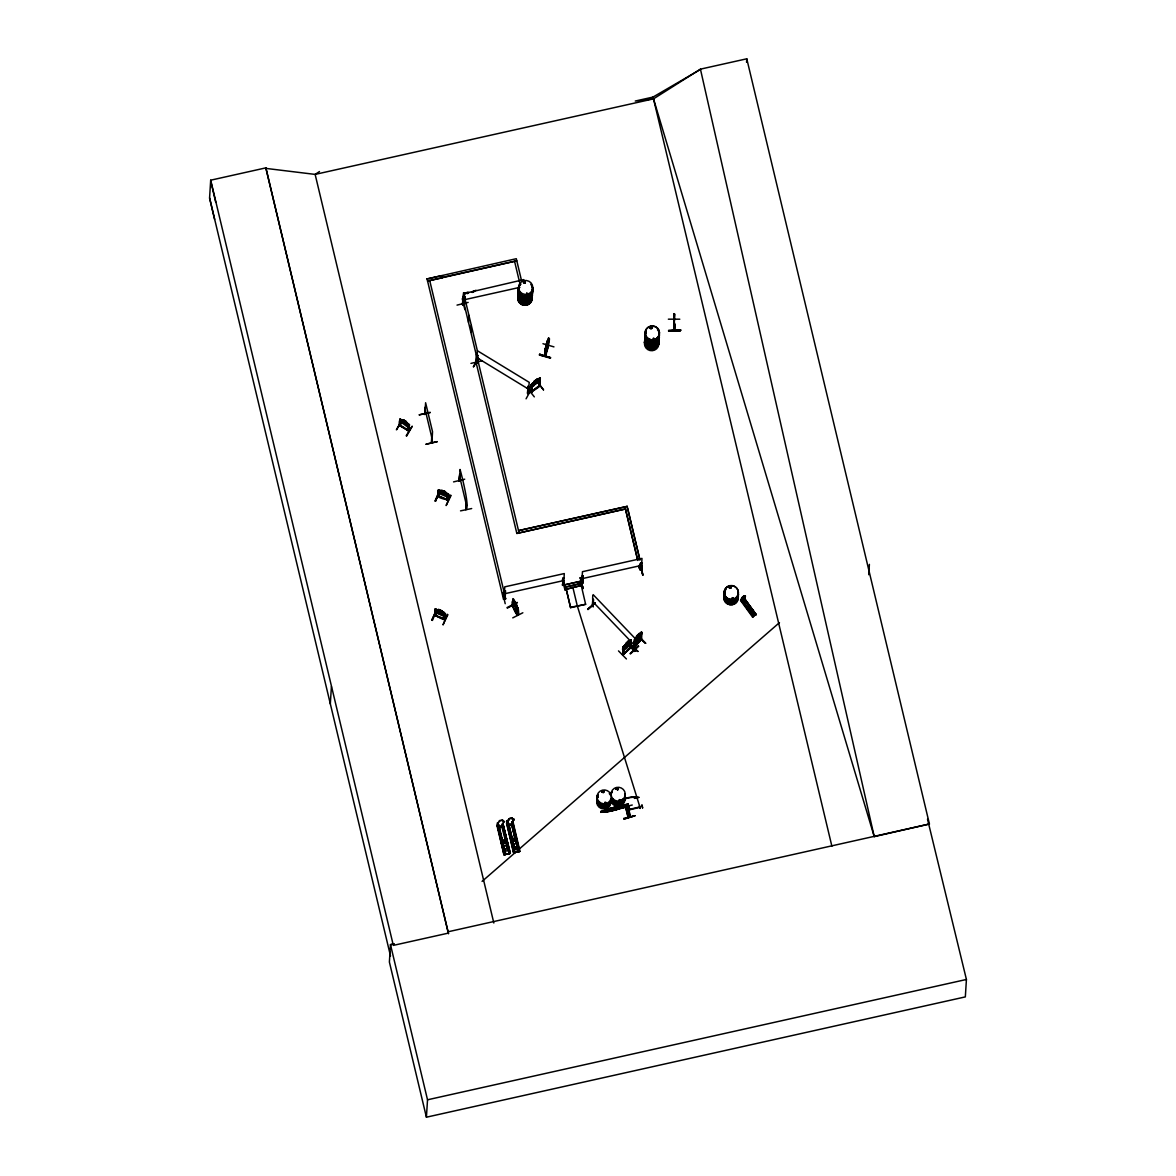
<?xml version="1.0" encoding="UTF-8"?>
<svg xmlns="http://www.w3.org/2000/svg" width="1176" height="1176" viewBox="0 0 1176 1176"><rect width="100%" height="100%" fill="white"/><g stroke="black" fill="none" stroke-linecap="round" stroke-linejoin="round"><path stroke-width="1.5" d="M674.068 319.71L674.068 317.197M668.6 331.147L680.066 330.912L668.6 331.176C677.42 328.604 691.738 330.956 668.6 330.427M674.304 318.093L674.039 330.397L674.113 328.971M674.083 317.917L673.98 315.932M424.536 414.525L424.521 413.702M425.08 414.143L424.889 413.879M431.871 442.867L431.886 442.617M458.905 480.455L459.478 480.675M466.196 502.284L465.887 509.796L466.313 502.784M530.817 392.225L539.916 385.566M476.206 361.649L476.853 353.976L476.706 355.034L477.97 355.475L477.427 362.84L476.192 361.782M528.774 386.904C527.421 383.17 530.744 395.886 527.495 393.504C529.465 395.415 528.641 384.684 529.244 382.347L477.368 350.727L463.52 292.706L462.697 305.084L463.153 304.496M528.186 393.651L527.568 392.696M399.796 424.771C399.223 426.212 403.089 427.226 408.954 431.151L409.116 430.46M408.19 430.225L409.277 430.813L399.561 424.698M214.605 219.383L209.578 197.965L210.695 180.193L265.849 167.874L448.468 933.582L265.849 167.874M330.324 703.851L331.411 686.593M400.457 425.433L400.854 420.332C397.561 417.921 400.428 434.914 399.972 418.994L408.557 423.904L406.308 422.684L407.851 423.801L407.749 425.403L401.575 421.64L401.678 420.038L403.295 420.729M400.472 425.183L400.355 425.977L400.854 420.332M406.308 422.684L406.426 421.714L403.236 419.773L403.118 420.729L399.972 418.994M403.339 419.876L403.177 422.61L406.146 424.433L406.323 421.684M403.868 420.332L405.779 421.508M406.146 435.767L412.232 426.182L406.661 436.075M407.984 430.548C407.587 430.666 409.998 423.58 408.41 425.389M408.616 425.065L408.351 430.269M409.439 424.771L408.91 431.239L400.281 425.712M521.688 281.284L516.293 258.705L427.006 278.947L440.236 275.993M429.71 280.535L505.709 598.907M424.551 414.275L425.345 406.97L425.139 414.143M437.237 441.632L426.08 444.16M430.269 412.585L419.038 414.878L430.195 412.35M432.136 435.488L431.46 443.073L431.754 435.576M441.882 275.625L442.397 277.742L427.505 281.064L516.808 260.807L442.397 277.433M431.915 442.705L432.533 431.739L425.609 402.736L424.977 413.893M435.532 501.108L439.78 490.892M437.795 496.39L438.986 496.419L439.207 491.142L438.251 490.76L439.06 491.509M447.218 499.947C451.981 500.447 437.354 498.653 437.928 495.64M435.605 611.388L431.812 620.222L435.987 611.549M438.295 490.142C442.426 490.054 450.232 496.404 445.248 491.627L438.222 489.966L437.663 496.36M441.882 490.289L441.72 493.038L444.954 494.346L445.131 491.597M434.679 615.68L435.061 609.153L434.679 615.68L435.679 615.959L436.046 610.329L435.091 609.947L435.899 610.697L435.414 615.974L435.84 615.342M442.455 490.671L444.543 491.509M457.023 305.113L468.166 302.408M438.619 610.447L438.619 609.403L442.088 610.814L443.543 614.24L436.81 611.52L436.913 609.918L438.677 610.329L438.721 609.477M438.648 610.623L438.56 612.226L441.794 613.534L441.97 610.785M451.084 495.478L446.145 505.548L450.526 495.111M448.541 494.155L448.262 500.579L447.248 500.3L447.674 494.567L448.629 494.964L448.232 499.829M447.233 499.756L447.674 494.567M464.887 309.714L462.241 298.719M462.359 303.878L462.668 304.981L462.815 303.908M463.079 304.996L463.256 296.94L462.418 303.629M443.058 624.632L447.924 614.666M444.058 619.135L445.234 619.355L434.694 615.621M463.653 304.525C465.887 305.539 461.698 297.234 464.329 292.883M444.513 613.754L445.469 614.151L444.513 613.754L444.087 619.487L445.043 619.811L444.352 618.664L434.752 615.077M434.914 611.461L436.09 612.916L444.175 616.209L445.292 615.783L444.352 612.637M453.554 481.895L464.711 479.205M464.77 304.07L465.079 296.881L464.064 297.102L465.079 296.881M444.998 619.473L445.439 613.49M447.365 614.298L443.131 624.779M468.474 322.312L468.915 315.344M458.978 481.249L459.772 473.678L459.022 480.925M459.478 481.19L460.051 469.459C461.889 475.824 469.812 507.444 466.152 508.914M470.856 332.293L471.297 325.326M460.522 510.869L471.679 508.546M470.944 363.399L482.057 360.797M478.485 358.798L473.458 366.765L478.603 358.489M927.511 819.187L966.422 979.476L965.334 996.895L426.418 1117.2L427.52 1099.795L390.476 944.637L393.975 943.858M476.074 362.37L478.25 361.899L476.074 362.37L516.837 533.448L625.514 508.973L516.837 533.448M476.398 362.326L476.471 354.064M476.853 353.976L476.353 362.179L476.471 360.959M477.368 350.727L476.692 362.032L477.471 362.34M514.618 261.513L519.513 281.99M502.652 592.689L505.21 603.7M505.724 598.687L503.548 599.172M505.283 597.923L504.078 598.246M505.489 590.852L504.489 591.087L505.489 590.852L505.18 598.04M507.341 608.124L517.381 602.759M498.83 824.949L497.257 825.243L497.771 824.641L504.754 854.658L505.871 854.408L499.241 826.684M512.663 606.272L513.442 601.201C508.047 599.613 520.85 626.911 518.293 609.124C506.165 580.224 518.013 621.678 518.19 609.183M498.462 827.992L503.181 826.934M531.537 388.874L526.069 398.811M503.416 822.259L502.49 826.008L498.771 826.846L498.212 823.656A3.822 0.838 -13.4 0 1 499.065 822.112L499.638 820.525L502.799 820.245M513.045 599.51L513.206 606.463M512.751 617.87L522.85 612.769M527.26 387.962L534.33 396.871M518.601 530.611L627.175 506.371L518.601 530.611L519.013 532.963M528.097 386.051L527.465 393.078M516.543 604.876L513.986 601.245L514.735 605.155L517.308 609.109M514.882 601.583L514.779 602.641L513.692 600.348M503.475 822.48A3.822 0.838 -13.4 0 0 502.799 821.289L502.564 819.951M501.814 843.986L507.4 842.648M538.961 381.921L531.052 387.125L531.052 384.655L534.169 382.068M531.214 384.655L531.14 392.299M502.446 846.558L508.017 845.397M516.984 614.431L517.411 607.507L516.485 604.802L516.426 607.477L514.779 604.464L514.867 602.862L517.808 607.889M530.979 392.608L532.081 384.655L531.861 392.078C527.745 393.916 544.517 384.185 538.755 385.963M517.528 614.372L517.749 609.08L517.528 615.107M532.081 384.655L531.861 392.078L531.655 391.358M503.152 849.542L508.738 848.293M503.637 851.542L509.208 850.38M530.935 386.978L533.948 385.522L534.242 381.274L537.109 379.069L537.138 380.024M534.271 382.215L534.316 381.362M511.486 838.723L507.018 822.744L508.502 822.95L512.192 838.562M534.727 381.039L536.506 379.686M507.444 822.641L511.104 838.811M508.694 819.893A3.822 0.838 -13.4 0 0 507.826 821.436L507.885 821.671A3.822 0.838 -13.4 0 1 508.738 820.128C507.767 818.055 513.309 816.747 512.457 819.29A3.822 0.838 -13.4 0 1 513.148 820.495L513.089 820.26A3.822 0.838 -13.4 0 0 512.413 819.069L512.515 818.349M508.738 820.128L508.752 818.952L512.457 818.261M539.637 354.241L539.446 354.976L550.588 357.666L539.637 354.255L550.544 357.798M539.269 379.172L538.74 386.213L540.093 378.554L539.872 385.993M506.635 843.265L509.179 853.644L509.928 853.276L502.916 823.479L510.34 853.379L502.828 823.979M510.766 839.002L516.352 837.665M539.755 380.348L539.887 378.069M512.133 821.95L519.16 851.586M539.593 385.507L539.99 377.981L539.02 378.451M519.527 851.439L512.589 821.495M511.472 841.987L517.058 840.649M542.959 343.715L553.955 346.876M512.104 844.559L517.69 843.398M513.295 849.542L518.881 848.293M545.355 351.947L548.325 339.585L548.016 340.393M545.311 348.346L544.9 355.461M545.296 354.784L545.693 347.758L547.472 341.878L545.532 349.86L546.105 348.787M507.385 823.215L506.547 823.391L513.574 852.85L520.013 851.38L512.986 821.921L512.251 822.097M547.413 341.584L545.752 348.199L546.414 344.553M543.474 389.829L536.344 381.053M544.87 355.711L546.472 343.701M546.502 344.686L546.649 343.26M546.605 347.479L546.634 347.273M546.766 344.406L546.928 343.701M547.281 341.452L547.972 339.835L547.663 343.069M547.56 341.334L547.531 340.29L546.561 343.818M548.031 341.966L548.207 339.555M545.488 355.887C549.265 346.376 552.25 322.356 544.944 355.549M549.045 338.556L547.825 346.391M519.586 851.38L518.792 851.659M563.01 578.033L564.098 578.18L563.01 578.033L562.54 585.398L563.701 584.487M562.466 584.766L563.686 584.737M565.039 584.751L579.93 581.429L565.039 584.751L565.538 587.089L580.43 583.546L565.538 587.089M563.348 580.9L565.671 590.205M566.185 589.25L581.253 585.501L585.633 604.317L570.595 607.683L566.185 589.25L581.253 585.501M570.595 607.683L566.215 588.853M580.283 577.666L583.002 588.412M581.797 583.105L582.973 582.826L583.208 575.696L582.193 575.931L581.738 583.296L582.458 571.698L641.993 558.409L641.288 569.61L640.273 569.845M582.752 583.134L583.208 575.696M585.633 604.317L570.61 607.286M595.071 603.317L587.647 609.286L594.821 602.744M593.307 606.36L592.116 605.787L593.263 606.522M592.175 606.287L592.91 598.893L593.263 606.684M592.91 606.61L593.615 599.628M604.464 812.175L604.567 810.088L605.758 809.5L615.592 807.309L619.208 806.795L618.988 808.926C613.005 810.529 604.302 813.145 600.745 811.469L615.504 808.206L612.505 810.088L604.479 811.455M600.848 812.395L600.862 811.469M601.465 811.469L602.685 811.205M604.435 810.764L605.802 809.529L619.237 806.912M625 507.076L637.745 560.232M618.502 650.901L626.426 658.972M628.366 804.56L610.006 808.382L628.278 803.884L627.19 804.399M627.955 807.941C629.013 818.908 625.088 807.03 629.087 807.765L628.793 806.56L609.962 811.087L628.102 806.383M622.442 654.65L630.586 647.329C632.115 629.425 631.1 649.505 623.545 649.681M622.795 647.226L622.56 649.608L623.603 649.593M622.707 655.091L623.633 647.168L622.692 655.194L630.924 647.682M623.633 647.168L623.28 654.047M625.558 644.595L628.278 641.155L625.617 643.742L625.441 646.33L628.013 644.007M626.058 643.316L627.719 641.831M627.91 645.55L628.175 641.273M628.205 642.214L628.278 641.155M630.865 647.52L629.748 648.094L631.027 640.361L630.851 647.77M630.013 648.373L631.291 640.641M630.071 653.547L638.333 645.697M630.586 647.329L630.233 648.255M621.134 807.603L632.262 805.016M633.644 648.77L633.952 641.758L634.011 649.799L634.922 638.259L593.174 594.659C591.778 595.747 593.821 609.624 592.513 605.522M633.952 641.758L633.511 648.726L634.305 649.534L633.452 648.388L633.144 649.049L634.04 649.549M634.085 644.227L634.04 647.697M634.981 815.747L623.971 819.055L634.981 815.747L623.824 818.305M634.717 639.744L634.673 646.947L633.496 647.52M634.864 651.328L628.013 644.33L634.82 651.269M641.185 565.083C644.771 569.596 637.76 571.168 639.024 565.568M641.288 570.125L641.817 563.025L640.714 562.878C637.083 567.229 643.125 571.271 640.185 569.61M640.508 570.242L640.714 562.878M636.628 636.995L640.832 632.556L634.055 639.965M636.848 638.083L638.377 636.466M627.175 807.001L628.925 806.721L628.587 812.248L627.631 812.234M627.205 804.163L628.249 803.825L628.219 806.883M627.367 806.383L627.499 804.355L627.543 806.927M629.395 643.875L637.848 651.46L629.439 643.728M638.965 633.555L638.921 634.423L640.17 633.364L640.067 634.966L635.128 640.141L636.525 636.922M638.803 635.672L638.759 636.539M640.508 565.744L642.787 575.196L641.449 567.302M628.793 806.56L628.645 811.999M641.508 639.876L641.64 632.482L640.42 640.273L641.567 639.773M640.714 640.538L641.537 631.924L641.302 639.112M645.639 643.301L637.23 635.54L645.639 643.301L641.229 638.524M668.365 319.181L679.801 319.196M673.863 320.048L674.362 324.605L674.48 323.018M674.186 322.445C674.833 301.497 674.127 325.752 673.892 319.049M674.098 329.339L674.642 329.956M674.362 324.502L674.142 326.399M674.142 323.121L674.215 324.267L674.362 319.784M674.127 313.772L674.51 330.338L674.848 325.105L674.421 324.106L674.098 330.059M674.539 329.368L674.818 324.106M265.82 168.388L315.139 174.401L653.503 98.858L700.44 69.149L746.775 58.8L929.422 823.994L448.041 931.789M746.554 62.313L746.775 58.8M740.88 600.01L753.213 616.591L752.537 617.062M741.115 599.848L740.601 600.539L752.581 617.033L753.64 616.312L741.703 599.789L740.851 600.333L742.938 598.893M743.041 598.496L741.938 599.51L742.923 598.349M742.041 599.657L741.556 599.01M741.468 598.834L742.556 596.82M742.306 601.759L745.187 599.848M742.453 597.82L744.452 595.717M755.286 615.121L743.996 597.878L756.139 614.578L743.938 598.216M744.967 596.188L743.982 595.747M747.26 609.168L750.391 607.036M748.48 610.844L751.596 608.712M749.538 612.343L752.669 610.138M751.567 615.077L754.683 612.931M752.772 616.753L756.095 614.622L743.996 597.878M868.741 574.711L869.387 564.348M700.411 69.472L652.989 97.079L874.238 836.636L929.422 823.994M673.789 319.166L674.26 313.625L674.171 314.492M628.572 811.22C626.014 812.513 626.529 805.589 628.998 807.03M523.643 282.402L523.835 282.152M525.069 282.71L524.011 283.063M525.172 281.799L525.363 283.078M526.966 293.544L526.833 292.648M505.327 842.442L505.489 841.428M512.839 839.047L512.677 840.061M650.107 327.634L650.122 328.457M650.416 327.928L650.343 328.031M650.534 328.383L651.871 327.898M652.151 328.266L650.622 327.472M653.489 338.276L653.915 338.35M601.833 791.742L602.7 790.772M601.95 791.463L601.965 792.286M602.2 791.477L602.259 791.757A7.144 6.953 3.6 0 1 604.273 791.683M603.7 791.066L603.464 792.742L601.936 791.977M605.669 802.723L604.949 802.796M605.17 803.032L606.125 802.532M617.709 789.052L616.18 789.184M729.37 587.177L729.532 587.133M729.546 587.912L730.869 587.236M731.031 586.986L731.06 588.059M732.119 598.496L732.854 597.629M733.28 598.084L732.192 597.893M547.987 342.245L548.413 340.246L548.104 342.275M546.752 345.421L546.737 345.832M744.54 596.394L745.481 596.085L744.246 599.422L742.159 600.848L741.88 598.907M745.187 595.967L744.335 599.554L742.262 600.965L741.35 599.01L742.365 597.687M476.78 361.635L476.559 361.017M547.281 343.862L547.869 341.422M548.678 337.982L545.047 350.081M545.385 348.478L545.796 346.949M545.723 348.258L546.267 346.214M563.686 584.884L564.274 573.565L504.754 586.853L504.181 598.466M507.826 821.436L508.444 824.846L512.163 824.023L513.089 820.26M539.446 354.946L550.412 358.224M547.81 343.818L545.326 352.065M547.105 344.656L547.443 342.01L546.296 345.45M545.693 347.934L545.502 355.637M545.561 350.433L548.134 342.216L545.252 350.786M547.84 346.229L548.251 345.303M548.339 346.332L544.944 355.711M748.671 608.477L749.083 609.624M750.2 609.227L749.788 608.08M545.546 349.86L547.06 344.833M547.766 341.466L547.178 342.76M548.207 338.835L548.545 337.953M513.118 606.419L512.78 605.581M517.999 615.136L517.602 614.092M635.275 640.464L636.848 639.685L635.069 642.478L638.597 639.303L640.023 635.672L638.759 636.731L638.891 634.702L634.893 638.788M435.017 501.035L439.383 490.73M438.53 493.832L435.414 501.196L438.677 493.758M439.221 493.597L447.336 497.022L448.453 496.595M445.248 491.627L441.72 490.333M448.644 494.185L447.512 493.45M448.629 494.964L447.512 494.934M447.248 500.3L447.35 499.535M432.4 620.458L436.149 611.476M435.693 615.71C432.797 613.24 440.809 619.458 444.984 619.723M445.292 615.783L444.087 616.15L435.032 611.505M630.512 809.279L627.778 810.19L639.862 807.368L639.479 805.663L577.24 605.699L572.844 587.265M523.364 282.196L525.01 281.593M523.761 282.314L524.614 281.873M651.842 328.089L651.46 327.398M650.093 328.148L651.063 329.03L652.077 328.222M654.268 338.541L653.062 338.497L654.047 339.055M505.474 842.075L504.533 842.986M512.692 839.414L514.294 838.606M603.597 792.095C601.45 793.609 602.818 789.258 603.626 791.815M617.87 789.684L617.841 788.611M620.105 799.695L618.943 800.121M640.244 638.171L641.052 636.539L633.585 644.58M641.288 634.158L634.643 642.272L641.479 634.305M581.65 582.928L582.899 582.385M582.855 582.84L581.988 583.311M641.361 570.037L640.42 570.257M743.041 599.231L742.967 599.407M641.214 639.185L640.42 639.906M538.887 381.95L539.931 380.377M477.97 355.475L476.883 355.284M478.103 358.312L473.458 366.765M477.324 362.781L476.471 362.046L477.662 362.252M638.744 636.804L635.672 639.979M400.869 422.816L396.415 429.843L400.237 422.772M403.236 419.773L406.426 421.714M409.542 424.83L408.498 423.904M408.293 427.476L409.41 427.123L408.293 427.476L399.825 421.287L400.884 422.934M750.2 609.183L749.083 609.58M622.457 654.503L623.074 653.915M463.065 304.628L462.918 303.746M623.736 646.109L622.795 647.388L631.027 639.92M650.152 327.384L650.916 327.134M515 840.37L513.544 840.899M615.989 788.537L617.518 788.185M616.415 788.464L616.268 789.258L617.341 788.435M604.964 802.194L605.728 802.311M617.694 789.89L617.944 788.846M530.744 391.946L531.743 391.285M530.729 392.196L539.666 385.272M538.755 386.11L539.505 385.243M625.558 644.448L624.177 645.977L623.559 654.385M638.906 635.76L636.26 638.362M641.376 634.246L634.643 641.038M639.141 633.526L636.495 636.113L636.26 641.126L638.641 638.612L638.744 637.024L636.363 639.479M629.439 643.845L637.848 651.46M634.305 640.744L635.011 640.009M641.934 632.747L640.935 633.217M636.407 638.803L638.803 636.304M641.199 639.45L634.055 647.447M641.523 639.626L633.879 647.697L640.508 639.876M534.169 382.274L532.596 385.14L536.785 382.597L538.417 379.186L536.947 380.024M743.1 598.819L755.11 615.283M587.971 609.609L595.218 603.038M622.898 654.856L630.027 648.197M630.424 653.915L638.744 646.271M634.746 651.445L628.41 644.08M625.544 644.742L628.102 642.405M623.515 649.505L630.88 642.214M748.774 608.345L749.788 608.139M742.806 596.776L743.82 596.011M482.072 881.397L779.467 622.619M740.645 600.524L741.688 599.804L753.419 616.415M755.08 615.298L756.124 614.592M539.99 377.981L532.125 383.552M531.508 385.566L532.316 384.949M539.519 379.48L540.343 378.863M534.066 384.008L536.829 381.906L537.109 379.069L534.154 381.318M499.197 821.054L502.328 820.157M531.905 387.066L533.948 385.522M628.131 642.125L629.483 641.17L627.969 644.698L624.074 647.579M623.03 653.871L623.471 654.15M525.128 283.21L523.423 282.71M650.343 327.163L651.68 327.031M729.649 587L730.531 586.809M730.825 588.191L729.091 587.412M732.971 598.746L732.119 598.305M617.635 789.816L615.901 789.037M619.502 799.533L619.767 800.297M640.7 632.541L641.626 632.012M319.475 171.534L315.139 174.401L493.832 923.013M543.533 389.888L537.8 382.097M523.864 279.594L464.314 293.515L467.857 292.089M468.004 292.692L466.416 292.942M472.208 292.471L473.693 291.604M513.442 601.201L512.604 600.495M512.795 601.862L513.5 603.817M518.351 609.227L517.675 607.918M517.881 610.138L517.749 609.08M448.291 500.182L437.986 495.699L448.203 500.079M637.906 638.568L639.538 637.774L635.099 642.478L636.201 639.215M562.495 584.928L563.451 584.487M581.885 582.561L582.84 582.59M640.229 569.522L641.42 569.331M496.904 825.39L503.99 854.834L497.316 825.185M503.901 854.834L510.325 853.394M515.5 852.424L514.368 852.688L507.018 822.744M518.087 851.821L516.955 846.602L518.087 851.821L518.91 851.644M724.975 594.086A7.1 6.909 3.6 0 0 729.84 604.582A7.1 6.909 3.6 0 0 737.925 596.217L738.058 596.291M447.292 496.845L448.394 496.434M602.421 790.831L603.259 790.757M737.984 596.305L738.028 596.247A7.159 6.968 3.6 0 1 729.826 604.743A7.159 6.968 3.6 0 1 724.916 594.159M624.838 797.916L624.809 797.931A7.1 6.909 3.6 0 1 619.429 806.119A7.1 6.909 3.6 0 1 610.903 800.93M508.017 823.009L515.103 852.453M504.298 854.702L497.345 824.729M508.517 853.791L509.267 853.614L501.799 824.155M513.647 852.835L506.93 823.259L514.074 852.688M514.794 852.585L512.177 842.207M518.44 851.689L511.883 823.891M615.401 809.852L619.105 808.926M610.006 808.382L628.381 804.34M611.535 810.088L628.131 806.236M627.734 807.603L628.984 807.309M627.528 811.337L628.307 811.161M463.491 297.925L462.859 297.028M582.296 576.313L583.296 576.078M640.817 563.26L641.817 563.025M426.065 444.293L437.237 441.647M652.989 97.079L635.26 101.048L653.503 98.858L831.888 846.22M471.547 291.898L473.796 291.927M464.079 294.294L465.123 294.691M463.888 299.836L519.924 287.341M504.313 593.821L563.833 580.532M582.032 578.665L641.552 565.377M639.876 569.125L642.037 568.64M508.385 824.626L512.163 824.023M600.686 812.322L604.508 811.572M615.445 809.999L605.64 812.19M509.928 853.276L504.342 854.614L497.316 825.185M448.497 933.082L393.328 945.386L210.695 180.193M427.52 1099.795L966.422 979.476M394.092 943.99L390.476 944.637L389.388 962.042L426.418 1117.2M627.881 806.016L630.615 816.864M642.934 575.152L640.111 564.348M498.462 824.979L505.489 854.438L498.404 824.935M505.019 854.599L498.374 826.875M729.87 586.427L730.708 586.574M503.96 840.575L505.18 840.928M504.548 842.913L503.578 842.751M633.496 644.507L634.467 644.419M674.436 320.651L674.612 314.183M674.848 325.105L674.421 324.106M668.585 330.559L680.051 330.236L680.066 330.971M514.015 852.644L511.972 842.251M530.979 387.022L532.081 387.125M464.167 292.912L465.961 293.177M435.017 609.271L436.355 609.403M466.446 293.221L467.872 293.441M517.469 615.415L512.236 605.611M441.838 491.142L440.074 490.73L439.971 492.332L446.689 495.052L446.792 493.45L445.072 492.465M441.808 491.436L445.057 492.744M438.089 495.669L438.81 496.022M729.811 588.412L729.105 587.677M514.294 838.532L515.161 839.502M528.803 389.3L476.927 357.68L463.079 299.674M403.265 421.008L406.249 422.831M399.766 420.111L400.649 420.655M504.93 840.649L505.489 841.502M592.733 601.627L634.496 645.227M539.152 378.481L531.111 384.728M512.942 599.569L513.706 600.421M639.479 805.663L640.111 808.441L639.906 807.089M517.161 602.362L507.047 607.58M639.773 806.898L627.808 809.794M562.393 579.503L565.068 590.352M627.175 506.371L639.92 559.747M627.587 508.37L639.906 559.967M625.411 508.855L637.73 560.452M639.009 565.788L639.862 569.346M579.93 581.429L580.415 583.766M475.986 290.281L472.399 291.707M468.901 292.501L467.034 293.588M478.25 361.899L519.028 532.743M427.02 278.727L503.534 599.393M459.61 476.412L466.534 505.415M425.168 409.704L432.092 438.707M512.163 821.583L518.866 849.822M516.837 842.972L512.721 825.64L516.72 843.001M517.69 846.426L518.484 849.91M517.558 846.47L518.381 849.925M516.117 843.133L511.986 825.802L516.014 843.163M508.914 824.685L512.221 838.547M513.045 842.016L514.706 848.94L512.912 842.045M502.578 824.097L509.546 853.57L502.637 825.89M505.93 839.767L502.446 825.787L498.727 826.61L498.212 823.656M502.181 827.816L505.21 839.929M505.9 843.413L507.694 850.322M209.578 197.965L390.52 956.029M210.651 180.707L215.693 202.125M700.44 69.149L874.238 836.636M674.171 315.594L674.23 317.138M659.133 335.072A7.129 6.938 3.6 0 1 647.094 337.762A7.129 6.938 3.6 0 1 650.695 326.266A7.129 6.938 3.6 0 1 659.133 335.072A7.144 6.953 3.6 0 1 652.768 343.657A7.144 6.953 3.6 0 1 644.933 336.468M646.006 333.029A7.144 6.953 3.6 0 0 645.242 334.675A7.247 7.056 3.6 0 1 645.933 332.867M659.163 334.925A7.159 6.968 3.6 0 1 647.094 337.63A7.159 6.968 3.6 0 1 650.695 326.075A7.159 6.968 3.6 0 1 659.163 334.925A7.247 7.056 3.6 0 1 652.783 343.642A7.247 7.056 3.6 0 1 644.845 336.351M659.266 333.014A7.247 7.056 3.6 0 1 651.019 341.554A7.129 6.938 3.6 0 1 646.139 331.118M646.05 330.838A7.247 7.056 3.6 0 0 651.019 341.554A7.129 6.938 3.6 0 0 659.148 333.249M652.445 327.545A7.247 7.056 3.6 0 0 650.563 327.722A7.144 6.953 3.6 0 1 652.46 327.531M659.045 334.851A7.129 6.938 3.6 0 1 652.798 343.319A7.129 6.938 3.6 0 1 644.962 336.145M645.271 334.366A7.129 6.938 3.6 0 1 646.036 332.72M659.177 332.926A7.144 6.953 3.6 0 1 651.048 341.349A7.144 6.953 3.6 0 1 646.153 330.779M657.443 329.75A7.144 6.953 3.6 0 1 658.516 331.22M659.104 338.482A7.129 6.938 3.6 0 1 650.813 345.082A7.129 6.938 3.6 0 1 645.154 336.189M659.119 338.673A7.159 6.968 3.6 0 1 650.798 345.288A7.159 6.968 3.6 0 1 645.124 336.365M658.692 340.658A7.144 6.953 3.6 0 1 651.489 349.154A7.144 6.953 3.6 0 1 644.889 340.158M657.957 340.481A7.159 6.968 3.6 0 1 652.327 350.683A7.159 6.968 3.6 0 1 644.786 341.701M658.692 340.334A7.129 6.938 3.6 0 1 651.519 348.831A7.129 6.938 3.6 0 1 644.933 339.835M658.839 338.409A7.144 6.953 3.6 0 1 651.636 346.92A7.144 6.953 3.6 0 1 645.036 337.909A7.247 7.056 3.6 0 0 650.681 347.038A7.129 6.938 3.6 0 0 658.986 340.54M645.021 338.247A7.129 6.938 3.6 0 0 650.681 347.126A7.247 7.056 3.6 0 0 659.104 340.334M610.741 800.518A7.1 6.909 3.6 0 1 603.582 808.97A7.1 6.909 3.6 0 1 597.026 800.033M610.903 798.68A7.144 6.953 3.6 0 1 602.774 807.103A7.144 6.953 3.6 0 1 597.878 796.534M611.211 798.577A7.144 6.953 3.6 0 1 601.98 804.972A7.144 6.953 3.6 0 1 597.996 794.623M602.435 791.536A7.144 6.953 3.6 0 1 604.302 791.36A7.247 7.056 3.6 0 0 602.406 791.551M609.286 793.58A7.144 6.953 3.6 0 1 610.373 795.064M611.182 798.886A7.144 6.953 3.6 0 1 601.965 805.295A7.144 6.953 3.6 0 1 597.967 794.947M611.299 798.68A7.247 7.056 3.6 0 1 601.95 805.178A7.247 7.056 3.6 0 1 597.908 794.682M597.849 796.858A7.144 6.953 3.6 0 0 601.847 807.206A7.144 6.953 3.6 0 0 611.064 800.812A7.247 7.056 3.6 0 1 601.818 807.192A7.247 7.056 3.6 0 1 597.775 796.696M611.182 800.606A7.247 7.056 3.6 0 1 601.833 807.089A7.247 7.056 3.6 0 1 597.775 796.593M624.882 796.328A7.144 6.953 3.6 0 1 619.531 804.663A7.144 6.953 3.6 0 1 610.947 799.43M625.103 794.168A7.247 7.056 3.6 0 1 611.652 799.048A7.144 6.953 3.6 0 0 625 794.403M611.902 791.992A7.247 7.056 3.6 0 0 611.108 793.668A7.144 6.953 3.6 0 1 611.99 791.933M624.897 796.005A7.144 6.953 3.6 0 1 611.623 800.812M611.197 793.918A7.144 6.953 3.6 0 1 611.961 792.257M625.015 794.079A7.144 6.953 3.6 0 1 611.755 798.901M625.162 798.034A7.247 7.056 3.6 0 1 611.535 801.077M532.361 289.722A7.144 6.953 3.6 0 1 524.231 298.145A7.144 6.953 3.6 0 1 519.336 287.591M532.463 289.59A7.247 7.056 3.6 0 1 524.231 298.131A7.247 7.056 3.6 0 1 519.263 287.429M532.596 287.576A7.247 7.056 3.6 0 1 523.423 295.896A7.247 7.056 3.6 0 1 520.586 283.989M532.375 289.414A7.129 6.938 3.6 0 1 524.261 297.807A7.129 6.938 3.6 0 1 519.366 287.267M531.817 286.106A7.129 6.938 3.6 0 1 529.42 295.191A7.129 6.938 3.6 0 1 519.91 293.632A7.129 6.938 3.6 0 1 520.645 284.269M530.758 284.298A7.144 6.953 3.6 0 1 530.42 294.132A7.144 6.953 3.6 0 1 520.321 293.779A7.144 6.953 3.6 0 1 520.659 283.945M532.022 295.205A7.144 6.953 3.6 0 1 525.76 303.687A7.144 6.953 3.6 0 1 517.91 296.514M518.219 294.72A7.144 6.953 3.6 0 1 518.984 293.059M532.125 294.97A7.247 7.056 3.6 0 1 525.775 303.57A7.247 7.056 3.6 0 1 517.822 296.293M518.131 294.47A7.247 7.056 3.6 0 1 518.925 292.795M532.258 293.059A7.247 7.056 3.6 0 1 524.011 301.585A7.247 7.056 3.6 0 1 519.042 290.884A7.144 6.953 3.6 0 0 524.026 301.379A7.144 6.953 3.6 0 0 532.155 292.956M532.022 294.882A7.129 6.938 3.6 0 1 525.775 303.349A7.129 6.938 3.6 0 1 517.955 296.19M518.249 294.397A7.129 6.938 3.6 0 1 519.028 292.75M532.125 293.294A7.129 6.938 3.6 0 1 524.011 301.688A7.129 6.938 3.6 0 1 519.13 291.148M518.146 296.22A7.129 6.938 3.6 0 0 523.805 305.113A7.129 6.938 3.6 0 0 532.096 298.513A7.144 6.953 3.6 0 1 523.79 305.231A7.144 6.953 3.6 0 1 518.116 296.323M725.033 592.557A7.144 6.953 3.6 0 0 729.928 603.126A7.144 6.953 3.6 0 0 738.058 594.703A7.1 6.909 3.6 0 0 729.723 585.824A7.1 6.909 3.6 0 0 726.136 597.276A7.1 6.909 3.6 0 0 738.131 594.6A7.247 7.056 3.6 0 1 729.914 603.112A7.247 7.056 3.6 0 1 724.945 592.395M738.293 592.557A7.247 7.056 3.6 0 1 730.046 601.083A7.247 7.056 3.6 0 1 725.077 590.381M725.048 592.234A7.144 6.953 3.6 0 0 729.943 602.803A7.144 6.953 3.6 0 0 738.072 594.38A7.159 6.968 3.6 0 0 729.708 585.663A7.159 6.968 3.6 0 0 726.106 597.217A7.159 6.968 3.6 0 0 738.19 594.512A7.247 7.056 3.6 0 1 729.928 603.009A7.247 7.056 3.6 0 1 724.96 592.292M738.175 592.778A7.144 6.953 3.6 0 1 730.046 601.201A7.144 6.953 3.6 0 1 725.151 590.646M738.205 592.454A7.144 6.953 3.6 0 1 729.164 600.671A7.144 6.953 3.6 0 1 726.356 588.911M439.295 609.859L441.368 610.991L439.295 609.859M501.108 840.899L506.68 839.664L501.108 840.899M507.723 825.728L513.309 824.479L507.723 825.728M512.824 847.543L518.41 846.308L512.824 847.543M605.743 810.382L605.699 811.175L612.534 809.647L612.578 808.853L605.743 810.382M626.088 806.31L628.778 817.305L626.058 806.31M630.101 816.864L627.322 806.016L630.16 816.967M750.758 613.96L753.875 611.814L750.758 613.96M614.416 808.397L610.741 809.823C623.251 808.044 596.702 813.998 609.109 810.205L605.713 810.367L614.416 808.397M438.075 492.274L439.162 493.714L438.075 492.274M436.311 609.344L444.41 612.622L436.311 609.344M641.949 805.075L642.596 807.868L641.949 805.075M582.943 588.529L580.283 577.563L583.031 588.544M638.862 797.343L634.364 798.386L635.922 798.019A8.041 1.749 -13.9 0 0 628.219 798.004A8.041 1.749 -13.9 0 0 620.296 801.65L621.839 801.297L617.047 802.399L618.591 802.047A9.628 2.102 -13.9 0 1 628.087 797.681A9.628 2.102 -13.9 0 1 637.318 797.695L638.862 797.343M625.514 806.56L628.146 817.452L625.514 806.56M651.504 349.14A7.247 7.056 3.6 0 0 658.795 340.511A7.247 7.056 3.6 0 1 651.504 349.051A7.247 7.056 3.6 0 1 644.801 340.026A7.247 7.056 3.6 0 0 651.504 349.051M598.966 801.576A7.1 6.909 3.6 0 0 610.947 798.901A7.1 6.909 3.6 0 0 602.538 790.125A7.1 6.909 3.6 0 0 598.966 801.576M612.961 798.901A7.1 6.909 3.6 0 0 624.941 796.225A7.1 6.909 3.6 0 0 616.533 787.45A7.1 6.909 3.6 0 0 612.961 798.901M618.297 788.699A7.247 7.056 3.6 0 0 616.4 788.875A7.144 6.953 3.6 0 1 618.297 788.684M524.129 299.762A7.144 6.953 3.6 0 0 532.258 291.339A7.159 6.968 3.6 0 1 524.129 299.851A7.159 6.968 3.6 0 1 519.219 289.267A7.144 6.953 3.6 0 0 524.129 299.762M520.424 292.177A7.144 6.953 3.6 0 0 532.478 289.487A7.144 6.953 3.6 0 0 524.026 280.652A7.144 6.953 3.6 0 0 520.424 292.177"/></g></svg>
